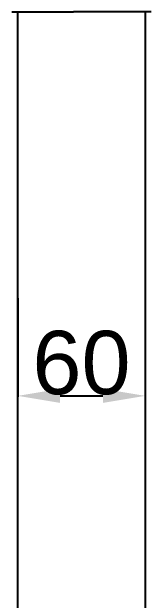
# Model space of a CAD drawing. Header units: millimetres. Extents: x -1519 to 3497, y -297 to 3208.
# Drawn here: x -410.6 to -344.5, y 2383.3 to 2661.9 of the extents above; entities that cross this region are included whole.
import ezdxf

# ---------------------------------------------------------------- set-up
doc = ezdxf.new("R2010")
doc.units = ezdxf.units.MM
doc.header["$MEASUREMENT"] = 0
doc.layers.add('Domyślny', color=7, linetype='Continuous', true_color=0x000000)
doc.layers.add('Utwórz2D linie widoczne', color=7, linetype='Continuous', true_color=0x000000)
doc.styles.add('Arial', font='')
doc.styles.get('Arial').set_extended_font_data('Arial')
doc.dimstyles.new('Domyślny', dxfattribs={"dimtxt": 30, "dimasz": 20, "dimexe": 0.5, "dimexo": 0.5, "dimgap": 0.25, "dimtad": 1, "dimtoh": 1, "dimdec": 0, "dimzin": 1, "dimdsep": 46, "dimtxsty": 'Arial', "dimcen": 0.5, "dimazin": 0, "dimtfac": 1, "dimtdec": 4, "dimtix": 1, "dimtmove": 1, "dimatfit": 3, "dimfxl": 0, "dimtolj": 1, "dimtzin": 1, "dimarcsym": 0})

# ---------------------------------------------------------------- blocks, each defined once
blk = doc.blocks.new('*D2')
at = {"layer": 'Defpoints', "color": 0}
for p in [(-407.72, 2526.73), (-347.42, 2526.73), (-347.42, 2480.07)]:
    blk.add_point(p, dxfattribs=at)
at = {"layer": 'Domyślny', "color": 0, "lineweight": -2}
for p, q in [((-407.72, 2526.23), (-407.72, 2479.57)), ((-347.42, 2526.23), (-347.42, 2479.57)), ((-387.72, 2480.07), (-367.42, 2480.07))]:
    blk.add_line(p, q, dxfattribs=at)
at = {"layer": 'Domyślny', "color": 0}
for points in [[(-387.72, 2483.4), (-387.72, 2476.73), (-407.72, 2480.07)], [(-367.42, 2476.73), (-367.42, 2483.4), (-347.42, 2480.07)]]:
    blk.add_solid(points, dxfattribs=at)
at = {"layer": 'Domyślny', "color": 0, "insert": (-377.57, 2495.63), "char_height": 30, "attachment_point": 5, "style": 'Arial'}
blk.add_mtext('\\A1;60', dxfattribs=at)

msp = doc.modelspace()

# ---------------------------------------------------------------- linework, layer by layer
at = {"layer": 'Utwórz2D linie widoczne'}
for p, q in [((-410.64, 2661.86), (-381.37, 2661.86)), ((-407.72, 1805.86), (-407.72, 2661.86)), ((-344.49, 2661.86), (-381.37, 2661.86)), ((-347.42, 2661.86), (-347.42, 1805.86))]:
    msp.add_line(p, q, dxfattribs=at)

# ---------------------------------------------------------------- dimensions: what is measured, and where the dimension line sits
at = {"layer": 'Domyślny'}
dim = msp.add_aligned_dim(p1=(-407.72, 2526.73), p2=(-347.42, 2526.73), distance=-46.66, dimstyle='Domyślny', dxfattribs=at)
dim.commit()
dim.dimension.update_dxf_attribs({"geometry": '*D2', "text_midpoint": (-377.57, 2495.63)})

doc.saveas('drawing.dxf')
